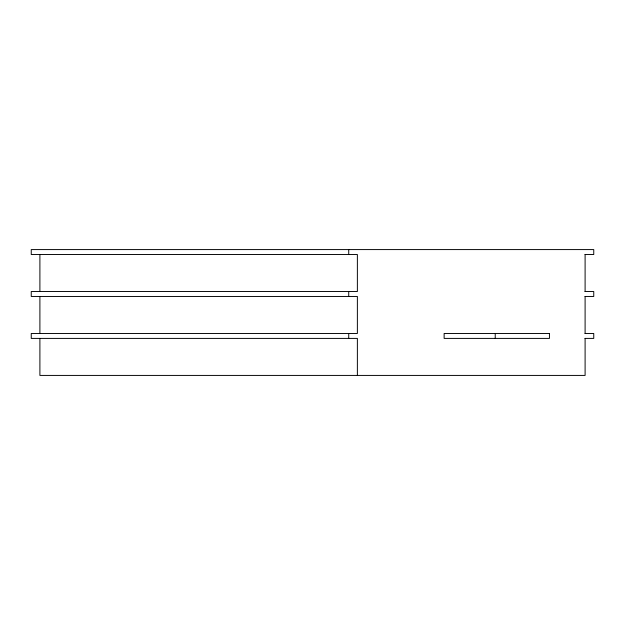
<?xml version="1.0" encoding="UTF-8"?>
<svg xmlns="http://www.w3.org/2000/svg" width="625" height="625" viewBox="0 0 625 625"><rect width="100%" height="100%" fill="white"/><g stroke="black" fill="none" stroke-linecap="round" stroke-linejoin="round"><path stroke-width="0.94" d="M584.984 254.516L593.75 254.516L593.75 249.578L31.25 249.578L31.25 254.516L357.375 254.516L357.375 291.523L31.25 291.523L31.25 296.461L357.375 296.461L357.375 333.477L31.25 333.477L31.25 338.406L357.375 338.406L357.375 375.422M584.984 291.523L593.75 291.523L593.75 296.461L584.984 296.461M584.984 333.477L593.75 333.477L593.75 338.406L584.984 338.406M585.102 254.516L585.102 291.523M585.102 296.461L585.102 333.477M585.102 338.406L585.102 375.422L39.898 375.422L39.898 338.406M495.227 333.477L495.227 338.406M348.727 249.578L348.727 254.516M348.727 291.523L348.727 296.461M348.727 333.477L348.727 338.406M39.898 254.516L39.898 291.523M39.898 296.461L39.898 333.477M549.445 333.477L444.133 333.477L444.133 338.406L549.445 338.406L549.445 333.477"/></g></svg>
